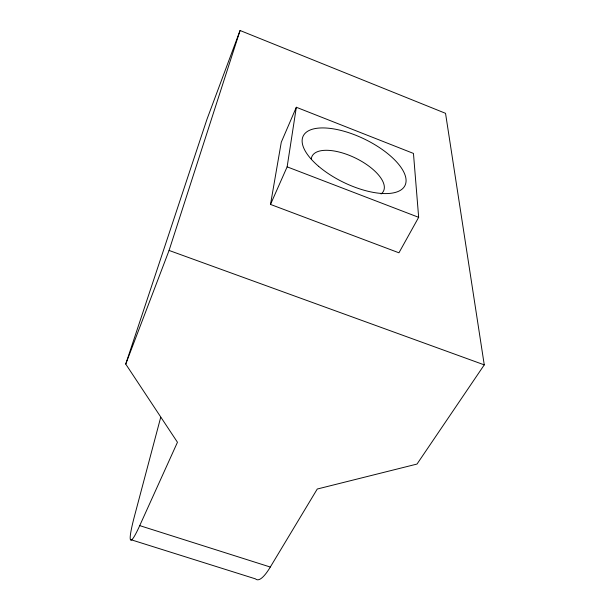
<?xml version="1.0" encoding="UTF-8"?>
<svg xmlns="http://www.w3.org/2000/svg" width="610" height="610" viewBox="0 0 610 610"><rect width="100%" height="100%" fill="white"/><g stroke="black" fill="none" stroke-linecap="round" stroke-linejoin="round"><path stroke-width="0.91" d="M270.504 204.426L287.135 166.85L296.33 107.261L413.458 153.43L418.658 217.328L398.948 252.799L270.504 204.426L281.279 142.214L296.33 107.261M160.704 417.332L134.619 515.625A67.916 5.673 -71.1 0 0 139.728 525.622L270.314 567.048L317.253 489.029L417.011 464.058L484.264 364.871L445.536 113.323L240.073 30.5L206.996 119.209L125.736 364.079L177.457 442.265L139.728 525.622M125.736 364.079L169.069 250.443L240.073 30.5M130.448 539.545L255.529 578.89A66.566 14.083 -72.8 0 0 270.314 567.048M169.069 250.443L484.264 364.871M287.135 166.85L418.658 217.328M311.291 158.905A39.749 17.385 25.9 0 1 356.469 158.554A39.749 17.385 25.9 0 1 381.105 193.957M318.626 166.332A56.585 24.026 25.9 0 0 404.735 185.989A56.585 24.026 25.9 0 0 338.962 129.953A56.585 24.026 25.9 0 0 318.626 166.332"/></g></svg>
